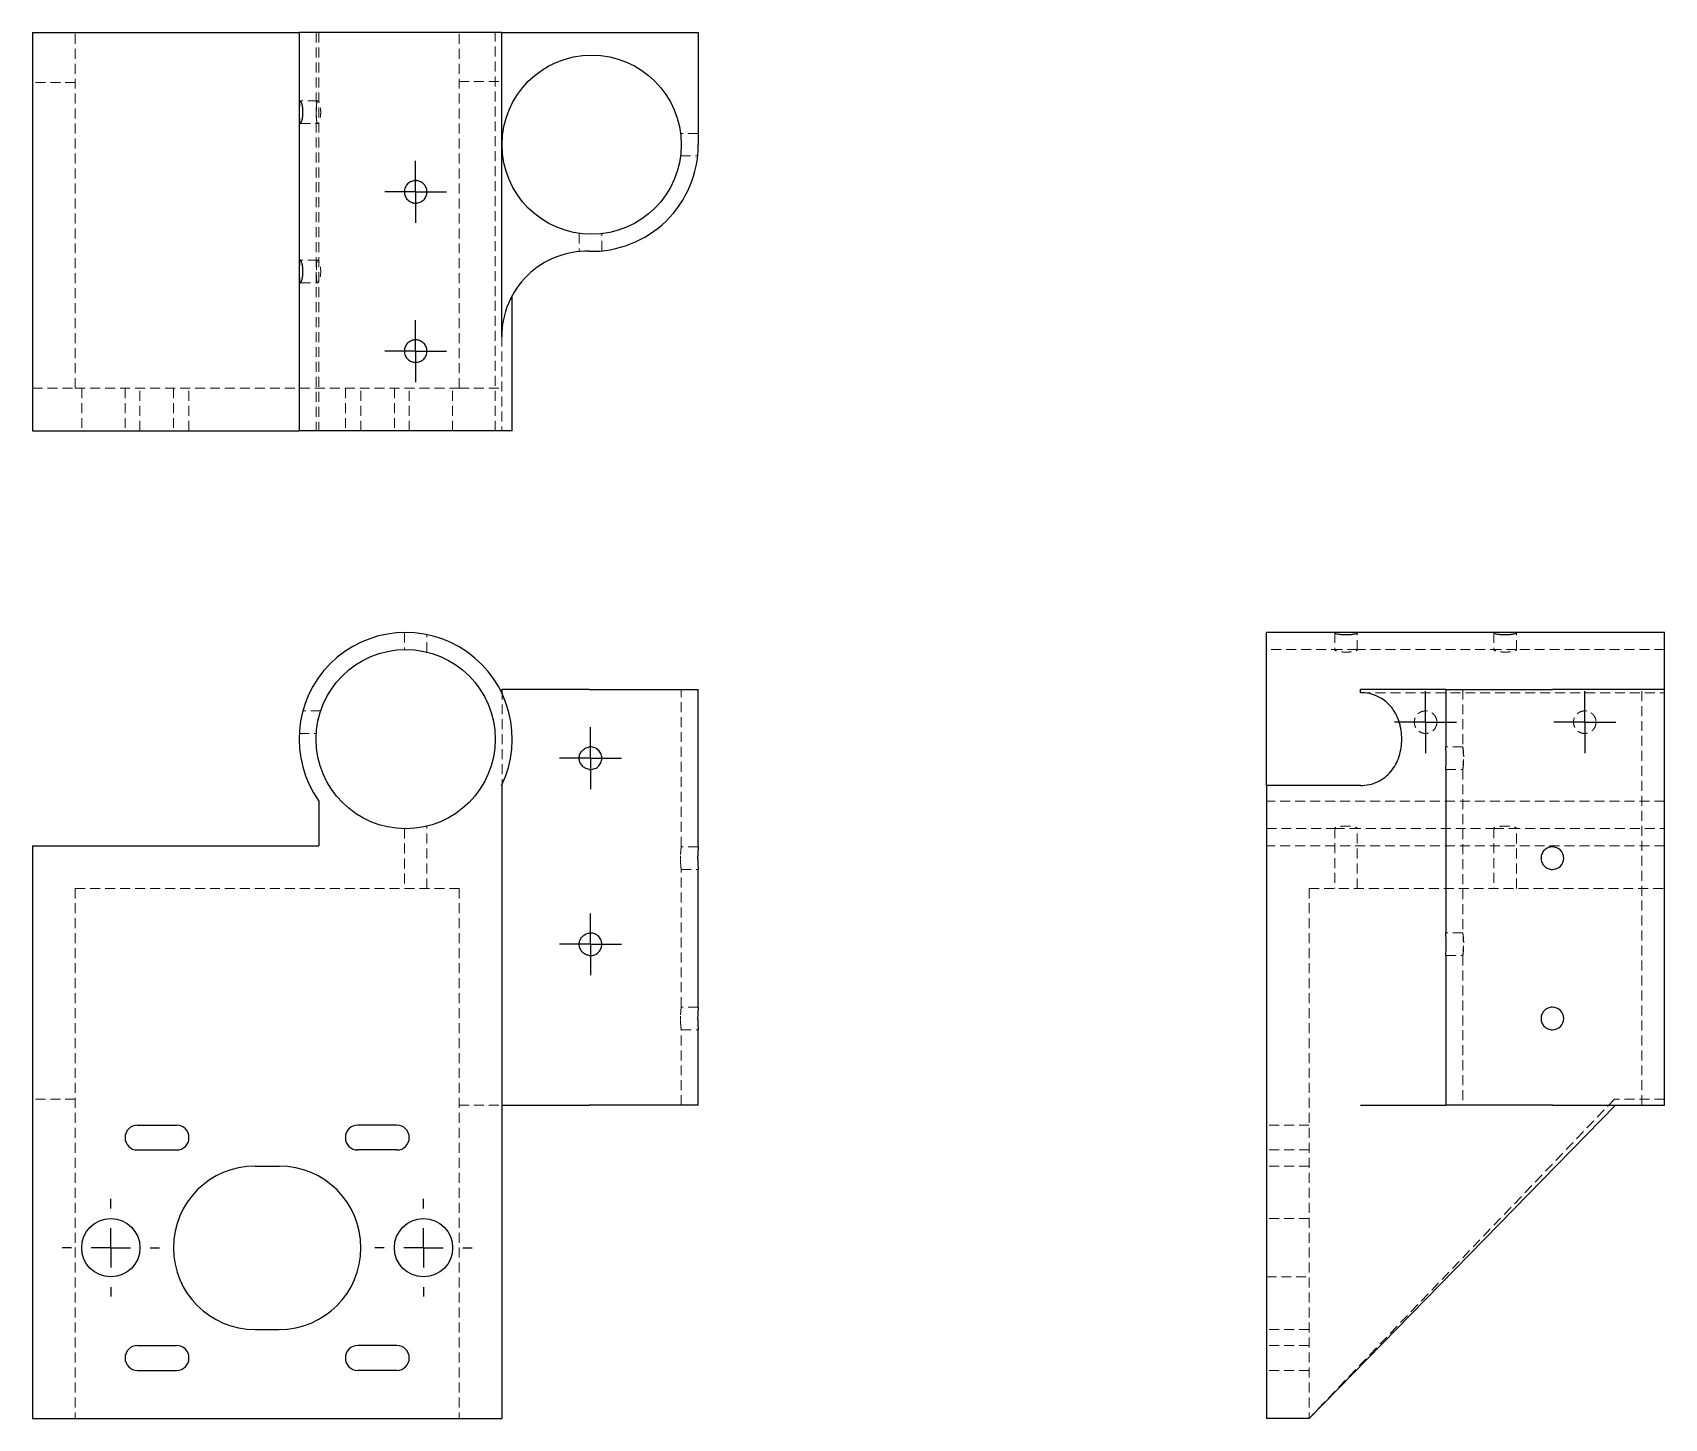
# Model space of a CAD drawing. Header units: millimetres. Extents: x 41 to 248, y 7 to 183.
import ezdxf

# ---------------------------------------------------------------- set-up
doc = ezdxf.new("R2010")
doc.units = ezdxf.units.MM
doc.linetypes.add('HIDDEN', pattern=[1.905, 1.27, -0.635])
doc.layers.add('10', color=7, linetype='Continuous')

# ---------------------------------------------------------------- blocks, each defined once
blk = doc.blocks.new('SW_CENTERMARKSYMBOL_0')
at = {"layer": '10', "color": 0}
for p, q in [((0, 5), (0, 6.21)), ((0, 0), (0, 2.5)), ((-5, 0), (-6.21, 0)), ((0, 0), (-2.5, 0)), ((0, 0), (0, -2.5)), ((0, 0), (2.5, 0)), ((5, 0), (6.21, 0)), ((0, -5), (0, -6.21))]:
    blk.add_line(p, q, dxfattribs=at)
blk = doc.blocks.new('SW_CENTERMARKSYMBOL_1')
at = {"layer": '10', "color": 0}
for p, q in [((0, 5), (0, 6.21)), ((0, 0), (0, 2.5)), ((-5, 0), (-6.21, 0)), ((0, 0), (-2.5, 0)), ((0, 0), (0, -2.5)), ((0, 0), (2.5, 0)), ((5, 0), (6.21, 0)), ((0, -5), (0, -6.21))]:
    blk.add_line(p, q, dxfattribs=at)
blk = doc.blocks.new('SW_CENTERMARKSYMBOL_2')
at = {"layer": '10', "color": 0}
for p, q in [((0, 2.5), (0, 3.94)), ((0, 0), (0, 2.5)), ((-2.5, 0), (-3.94, 0)), ((0, 0), (-2.5, 0)), ((0, 0), (0, -2.5)), ((0, 0), (2.5, 0)), ((2.5, 0), (3.94, 0)), ((0, -2.5), (0, -3.94))]:
    blk.add_line(p, q, dxfattribs=at)
blk = doc.blocks.new('SW_CENTERMARKSYMBOL_3')
at = {"layer": '10', "color": 0}
for p, q in [((0, 2.5), (0, 3.94)), ((0, 0), (0, 2.5)), ((-2.5, 0), (-3.94, 0)), ((0, 0), (-2.5, 0)), ((0, 0), (0, -2.5)), ((0, 0), (2.5, 0)), ((2.5, 0), (3.94, 0)), ((0, -2.5), (0, -3.94))]:
    blk.add_line(p, q, dxfattribs=at)
blk = doc.blocks.new('SW_CENTERMARKSYMBOL_4')
at = {"layer": '10', "color": 0}
for p, q in [((0, 2.5), (0, 3.94)), ((0, 0), (0, 2.5)), ((-2.5, 0), (-3.94, 0)), ((0, 0), (-2.5, 0)), ((0, 0), (0, -2.5)), ((0, 0), (2.5, 0)), ((2.5, 0), (3.94, 0)), ((0, -2.5), (0, -3.94))]:
    blk.add_line(p, q, dxfattribs=at)
blk = doc.blocks.new('SW_CENTERMARKSYMBOL_5')
at = {"layer": '10', "color": 0}
for p, q in [((0, 2.5), (0, 3.94)), ((0, 0), (0, 2.5)), ((-2.5, 0), (-3.94, 0)), ((0, 0), (-2.5, 0)), ((0, 0), (0, -2.5)), ((0, 0), (2.5, 0)), ((2.5, 0), (3.94, 0)), ((0, -2.5), (0, -3.94))]:
    blk.add_line(p, q, dxfattribs=at)
blk = doc.blocks.new('SW_CENTERMARKSYMBOL_6')
at = {"layer": '10', "color": 0}
for p, q in [((0, 2.5), (0, 3.94)), ((0, 0), (0, 2.5)), ((-2.5, 0), (-3.94, 0)), ((0, 0), (-2.5, 0)), ((0, 0), (0, -2.5)), ((0, 0), (2.5, 0)), ((2.5, 0), (3.94, 0)), ((0, -2.5), (0, -3.94))]:
    blk.add_line(p, q, dxfattribs=at)
blk = doc.blocks.new('SW_CENTERMARKSYMBOL_7')
at = {"layer": '10', "color": 0}
for p, q in [((0, 2.5), (0, 3.94)), ((0, 0), (0, 2.5)), ((-2.5, 0), (-3.94, 0)), ((0, 0), (-2.5, 0)), ((0, 0), (0, -2.5)), ((0, 0), (2.5, 0)), ((2.5, 0), (3.94, 0)), ((0, -2.5), (0, -3.94))]:
    blk.add_line(p, q, dxfattribs=at)

msp = doc.modelspace()

# ---------------------------------------------------------------- linework, layer by layer
at = {"color": 7, "linetype": 'Continuous', "lineweight": 25}
for p, q in [((40.64, 183.33), (40.64, 132.67)), ((40.64, 183.33), (74.55, 183.33)), ((74.55, 183.33), (74.55, 132.67)), ((100.34, 183.33), (74.55, 183.33)), ((100.34, 144.66), (100.34, 183.33)), ((100.34, 183.33), (125.36, 183.33)), ((125.36, 183.33), (125.36, 169.07)), ((125.28, 167.63), (125.29, 167.63)), ((101.69, 132.67), (101.69, 149.89)), ((40.64, 132.67), (74.55, 132.67)), ((101.69, 132.67), (74.55, 132.67)), ((207.15, 107), (197.67, 107)), ((197.67, 87.53), (197.67, 107)), ((227.41, 107), (208.44, 107)), ((248.33, 107), (228.7, 107)), ((248.33, 99.76), (248.33, 107)), ((100.34, 99.34), (100.34, 99.76)), ((111.46, 99.76), (100.34, 99.76)), ((111.46, 99.76), (125.36, 99.76)), ((125.36, 79.73), (125.36, 99.76)), ((209.66, 99.34), (209.66, 99.76)), ((220.5, 99.76), (209.66, 99.76)), ((220.5, 99.76), (220.5, 92.41)), ((220.5, 99.76), (234.07, 99.76)), ((248.33, 99.76), (234.07, 99.76)), ((248.33, 46.84), (248.33, 99.76)), ((220.5, 89.59), (220.5, 68.73)), ((100.34, 87.53), (100.34, 7)), ((209.66, 87.53), (197.67, 87.53)), ((197.67, 87.53), (197.67, 7)), ((77.08, 85.54), (77.08, 79.86)), ((40.64, 79.86), (40.64, 7)), ((40.64, 79.86), (77.08, 79.86)), ((125.36, 59.31), (125.36, 76.85)), ((220.5, 65.91), (220.5, 46.84)), ((125.36, 46.84), (125.36, 56.44)), ((100.34, 46.84), (111.46, 46.84)), ((125.36, 46.84), (111.46, 46.84)), ((242.12, 46.84), (203.1, 7)), ((209.66, 46.84), (220.5, 46.84)), ((234.07, 46.84), (220.5, 46.84)), ((234.07, 46.84), (248.33, 46.84)), ((53.98, 44.31), (58.96, 44.31)), ((87, 44.31), (82.02, 44.31)), ((53.98, 41.15), (58.96, 41.15)), ((87, 41.15), (82.02, 41.15)), ((68.95, 39.11), (72.03, 39.11)), ((68.95, 18.31), (72.03, 18.31)), ((53.98, 16.27), (58.96, 16.27)), ((87, 16.27), (82.02, 16.27)), ((53.98, 13.11), (58.96, 13.11)), ((87, 13.11), (82.02, 13.11)), ((40.64, 7), (100.34, 7)), ((203.1, 7), (197.67, 7))]:
    msp.add_line(p, q, dxfattribs=at)
at = {"color": 7, "linetype": 'HIDDEN', "lineweight": 18}
for p, q in [((46.07, 138.1), (46.07, 183.33)), ((76.72, 183.33), (76.72, 132.67)), ((77.08, 183.33), (77.08, 132.67)), ((94.91, 138.1), (94.91, 183.33)), ((99.52, 132.67), (99.52, 183.33)), ((46.07, 176.98), (40.64, 176.98)), ((94.91, 177.12), (100.34, 177.12)), ((76.93, 174.63), (74.73, 174.63)), ((74.73, 171.76), (76.93, 171.76)), ((125.36, 170.51), (123.1, 170.51)), ((123.1, 167.63), (125.28, 167.63)), ((89.5, 164.49), (89.23, 164.47)), ((89.29, 161.64), (89.39, 161.63)), ((89.39, 161.63), (89.55, 161.66)), ((110.21, 157.78), (110.21, 155.47)), ((113.08, 155.56), (113.08, 157.75)), ((76.93, 154.37), (74.73, 154.37)), ((74.73, 151.5), (76.93, 151.5)), ((89.5, 144.23), (89.23, 144.21)), ((100.34, 144.66), (100.34, 132.67)), ((89.29, 141.38), (89.39, 141.37)), ((89.39, 141.37), (89.55, 141.39)), ((40.64, 138.1), (46.07, 138.1)), ((46.07, 138.1), (94.91, 138.1)), ((46.88, 138.1), (46.88, 132.67)), ((52.4, 138.1), (52.4, 132.67)), ((54.3, 132.67), (54.3, 138.1)), ((58.55, 138.1), (58.55, 132.67)), ((60.54, 132.67), (60.54, 138.1)), ((80.44, 138.1), (80.44, 132.67)), ((82.43, 132.67), (82.43, 138.1)), ((86.68, 138.1), (86.68, 132.67)), ((88.58, 132.67), (88.58, 138.1)), ((94.1, 132.67), (94.1, 138.1)), ((94.91, 138.1), (100.34, 138.1)), ((87.96, 107), (87.96, 104.83)), ((90.83, 104.51), (90.83, 106.73)), ((206.37, 106.94), (206.37, 104.76)), ((209.24, 104.76), (209.24, 106.94)), ((226.63, 106.94), (226.63, 104.76)), ((229.5, 104.76), (229.5, 106.94)), ((207.18, 104.83), (197.67, 104.83)), ((227.44, 104.83), (208.43, 104.83)), ((248.33, 104.83), (228.69, 104.83)), ((100.4, 99.76), (100.4, 46.84)), ((123.19, 79.73), (123.19, 99.76)), ((220.51, 92.37), (220.51, 99.76)), ((222.67, 99.76), (222.67, 92.43)), ((245.47, 46.84), (245.47, 99.76)), ((209.66, 99.34), (248.33, 99.34)), ((77.3, 97.02), (75.04, 97.02)), ((74.55, 94.15), (76.75, 94.15)), ((222.68, 92.44), (220.51, 92.44)), ((220.51, 92.41), (220.51, 92.42)), ((220.51, 68.68), (220.51, 89.66)), ((220.51, 89.59), (220.51, 89.59)), ((220.51, 89.57), (222.68, 89.57)), ((222.67, 89.58), (222.67, 68.75)), ((248.33, 85.54), (197.67, 85.54)), ((87.96, 82.04), (87.96, 74.44)), ((90.83, 74.44), (90.83, 82.36)), ((197.67, 82.04), (207.18, 82.04)), ((206.37, 82.11), (206.37, 74.44)), ((208.43, 82.04), (227.44, 82.04)), ((209.24, 74.44), (209.24, 82.11)), ((226.63, 82.11), (226.63, 74.44)), ((228.69, 82.04), (248.33, 82.04)), ((229.5, 74.44), (229.5, 82.11)), ((125.36, 79.73), (123.19, 79.73)), ((248.33, 79.86), (197.67, 79.86)), ((123.1, 78.6), (123.1, 78.29)), ((123.1, 78.29), (123.1, 78.21)), ((123.19, 59.31), (123.19, 76.87)), ((123.19, 76.85), (125.36, 76.85)), ((46.07, 74.44), (46.07, 7)), ((46.07, 74.44), (94.91, 74.44)), ((94.91, 74.44), (94.91, 7)), ((203.1, 74.44), (248.33, 74.44)), ((203.1, 74.44), (203.1, 7)), ((222.68, 68.76), (220.51, 68.76)), ((220.51, 68.73), (220.51, 68.73)), ((220.51, 46.84), (220.51, 65.98)), ((220.51, 65.9), (220.51, 65.91)), ((220.51, 65.88), (222.68, 65.88)), ((222.67, 65.9), (222.67, 46.84)), ((123.1, 58.18), (123.1, 57.88)), ((125.36, 59.31), (123.19, 59.31)), ((123.1, 57.88), (123.1, 57.8)), ((123.19, 46.84), (123.19, 56.46)), ((123.19, 56.44), (125.36, 56.44)), ((46.07, 47.62), (40.64, 47.62)), ((94.91, 46.84), (100.34, 46.84)), ((241.98, 47.62), (203.1, 7)), ((248.33, 47.62), (241.98, 47.62)), ((203.1, 44.31), (197.67, 44.31)), ((203.1, 41.15), (197.67, 41.15)), ((203.1, 39.11), (197.67, 39.11)), ((203.1, 32.42), (197.67, 32.42)), ((197.67, 25), (203.1, 25)), ((203.1, 18.31), (197.67, 18.31)), ((203.1, 16.27), (197.67, 16.27)), ((203.1, 13.11), (197.67, 13.11))]:
    msp.add_line(p, q, dxfattribs=at)
at = {"color": 7, "linetype": 'HIDDEN', "lineweight": 18, "flags": 128}
msp.add_lwpolyline([(222.68, 65.9), (222.67, 65.89), (222.68, 66.03), (222.71, 66.31), (222.73, 66.7), (222.75, 67.17), (222.74, 67.65), (222.72, 68.09), (222.7, 68.45), (222.68, 68.68), (222.67, 68.75), (222.67, 68.75)], dxfattribs=at)
at = {"color": 7, "linetype": 'Continuous', "lineweight": 25}
for centre, radius in [((111.79, 169.07), 11.4), ((88.12, 93.43), 11.4), ((50.59, 28.71), 3.71), ((90.39, 28.71), 3.71)]:
    msp.add_circle(centre, radius, dxfattribs=at)
for centre, radius, start, end in [((111.79, 169.07), 13.57, 268.5887, 0), ((111.19, 144.66), 10.85, 88.5887, 180), ((88.12, 93.43), 13.57, 334.2019, 215.5436), ((234.07, 78.29), 1.44, 270, 90), ((234.07, 57.88), 1.44, 270, 90), ((53.98, 42.73), 1.58, 90, 270), ((58.96, 42.73), 1.58, 270, 90), ((82.02, 42.73), 1.58, 90, 270), ((87, 42.73), 1.58, 270, 90), ((68.95, 28.71), 10.4, 90, 270), ((72.03, 28.71), 10.4, 270, 90), ((53.98, 14.69), 1.58, 90, 270), ((58.96, 14.69), 1.58, 270, 90), ((82.02, 14.69), 1.58, 90, 270), ((87, 14.69), 1.58, 270, 90)]:
    msp.add_arc(centre, radius, start, end, dxfattribs=at)
for points, knots in [([(74.73, 174.63), (74.76, 174.63), (74.79, 174.59), (74.86, 174.45), (74.9, 174.35), (74.94, 174.15), (74.96, 174.08), (74.99, 173.92), (75, 173.84), (75.03, 173.58), (75.04, 173.39), (75.04, 173.11), (75.04, 173.01), (75.03, 172.83), (75.02, 172.74), (75, 172.56), (74.99, 172.48), (74.96, 172.32), (74.95, 172.25), (74.9, 172.05), (74.86, 171.95), (74.79, 171.8), (74.76, 171.76), (74.71, 171.76), (74.7, 171.77), (74.67, 171.8), (74.66, 171.83), (74.64, 171.9), (74.63, 171.94), (74.62, 172.04), (74.61, 172.1), (74.59, 172.3), (74.58, 172.46), (74.58, 172.72), (74.58, 172.81), (74.57, 173), (74.57, 173.09), (74.57, 173.38), (74.57, 173.57), (74.58, 173.92), (74.59, 174.08), (74.61, 174.28), (74.61, 174.34), (74.63, 174.44), (74.64, 174.49), (74.66, 174.56), (74.67, 174.59), (74.7, 174.62), (74.71, 174.63), (74.73, 174.63)], [0, 0, 0, 0, 0.0625, 0.0625, 0.125, 0.125, 0.15625, 0.15625, 0.1875, 0.1875, 0.25, 0.25, 0.28125, 0.28125, 0.3125, 0.3125, 0.34375, 0.34375, 0.375, 0.375, 0.4375, 0.4375, 0.5, 0.5, 0.53125, 0.53125, 0.5625, 0.5625, 0.59375, 0.59375, 0.625, 0.625, 0.6875, 0.6875, 0.71875, 0.71875, 0.75, 0.75, 0.8125, 0.8125, 0.875, 0.875, 0.90625, 0.90625, 0.9375, 0.9375, 0.96875, 0.96875, 1, 1, 1, 1]), ([(89.39, 164.5), (89.58, 164.5), (89.77, 164.46), (90.11, 164.32), (90.27, 164.22), (90.47, 164.02), (90.53, 163.94), (90.64, 163.79), (90.68, 163.71), (90.79, 163.45), (90.83, 163.26), (90.83, 162.97), (90.82, 162.88), (90.78, 162.7), (90.76, 162.6), (90.68, 162.43), (90.64, 162.35), (90.54, 162.19), (90.48, 162.12), (90.28, 161.92), (90.12, 161.81), (89.78, 161.67), (89.59, 161.63), (89.31, 161.63), (89.21, 161.64), (89.03, 161.67), (88.94, 161.7), (88.76, 161.77), (88.68, 161.81), (88.52, 161.92), (88.45, 161.98), (88.25, 162.18), (88.14, 162.34), (88.03, 162.6), (88, 162.69), (87.97, 162.87), (87.96, 162.97), (87.96, 163.25), (87.99, 163.44), (88.14, 163.79), (88.24, 163.95), (88.44, 164.15), (88.52, 164.21), (88.67, 164.31), (88.76, 164.36), (88.93, 164.43), (89.02, 164.46), (89.2, 164.49), (89.3, 164.5), (89.39, 164.5)], [0, 0, 0, 0, 0.0625, 0.0625, 0.125, 0.125, 0.15625, 0.15625, 0.1875, 0.1875, 0.25, 0.25, 0.28125, 0.28125, 0.3125, 0.3125, 0.34375, 0.34375, 0.375, 0.375, 0.4375, 0.4375, 0.5, 0.5, 0.53125, 0.53125, 0.5625, 0.5625, 0.59375, 0.59375, 0.625, 0.625, 0.6875, 0.6875, 0.71875, 0.71875, 0.75, 0.75, 0.8125, 0.8125, 0.875, 0.875, 0.90625, 0.90625, 0.9375, 0.9375, 0.96875, 0.96875, 1, 1, 1, 1]), ([(74.73, 154.37), (74.76, 154.37), (74.79, 154.33), (74.86, 154.19), (74.9, 154.09), (74.94, 153.89), (74.96, 153.82), (74.99, 153.66), (75, 153.58), (75.03, 153.32), (75.04, 153.13), (75.04, 152.85), (75.04, 152.75), (75.03, 152.57), (75.02, 152.48), (75, 152.3), (74.99, 152.22), (74.96, 152.06), (74.95, 151.99), (74.9, 151.79), (74.86, 151.68), (74.79, 151.54), (74.76, 151.5), (74.71, 151.5), (74.7, 151.51), (74.67, 151.54), (74.66, 151.57), (74.64, 151.64), (74.63, 151.68), (74.62, 151.78), (74.61, 151.84), (74.59, 152.04), (74.58, 152.2), (74.58, 152.46), (74.58, 152.55), (74.57, 152.74), (74.57, 152.83), (74.57, 153.12), (74.57, 153.31), (74.58, 153.65), (74.59, 153.82), (74.61, 154.02), (74.61, 154.08), (74.63, 154.18), (74.64, 154.23), (74.66, 154.3), (74.67, 154.33), (74.7, 154.36), (74.71, 154.37), (74.73, 154.37)], [0, 0, 0, 0, 0.0625, 0.0625, 0.125, 0.125, 0.15625, 0.15625, 0.1875, 0.1875, 0.25, 0.25, 0.28125, 0.28125, 0.3125, 0.3125, 0.34375, 0.34375, 0.375, 0.375, 0.4375, 0.4375, 0.5, 0.5, 0.53125, 0.53125, 0.5625, 0.5625, 0.59375, 0.59375, 0.625, 0.625, 0.6875, 0.6875, 0.71875, 0.71875, 0.75, 0.75, 0.8125, 0.8125, 0.875, 0.875, 0.90625, 0.90625, 0.9375, 0.9375, 0.96875, 0.96875, 1, 1, 1, 1]), ([(89.39, 144.24), (89.58, 144.24), (89.77, 144.2), (90.11, 144.06), (90.27, 143.95), (90.47, 143.76), (90.53, 143.68), (90.64, 143.53), (90.68, 143.45), (90.79, 143.18), (90.83, 143), (90.83, 142.71), (90.82, 142.62), (90.78, 142.43), (90.76, 142.34), (90.68, 142.17), (90.64, 142.09), (90.54, 141.93), (90.48, 141.86), (90.28, 141.66), (90.12, 141.55), (89.78, 141.41), (89.59, 141.37), (89.31, 141.37), (89.21, 141.38), (89.03, 141.41), (88.94, 141.44), (88.76, 141.51), (88.68, 141.55), (88.52, 141.66), (88.45, 141.72), (88.25, 141.92), (88.14, 142.08), (88.03, 142.34), (88, 142.43), (87.97, 142.61), (87.96, 142.71), (87.96, 142.99), (87.99, 143.18), (88.14, 143.52), (88.24, 143.69), (88.44, 143.89), (88.52, 143.95), (88.67, 144.05), (88.76, 144.09), (88.93, 144.17), (89.02, 144.19), (89.2, 144.23), (89.3, 144.24), (89.39, 144.24)], [0, 0, 0, 0, 0.0625, 0.0625, 0.125, 0.125, 0.15625, 0.15625, 0.1875, 0.1875, 0.25, 0.25, 0.28125, 0.28125, 0.3125, 0.3125, 0.34375, 0.34375, 0.375, 0.375, 0.4375, 0.4375, 0.5, 0.5, 0.53125, 0.53125, 0.5625, 0.5625, 0.59375, 0.59375, 0.625, 0.625, 0.6875, 0.6875, 0.71875, 0.71875, 0.75, 0.75, 0.8125, 0.8125, 0.875, 0.875, 0.90625, 0.90625, 0.9375, 0.9375, 0.96875, 0.96875, 1, 1, 1, 1]), ([(209.24, 106.94), (209.24, 106.92), (209.2, 106.9), (209.06, 106.85), (208.95, 106.83), (208.76, 106.8), (208.68, 106.78), (208.53, 106.76), (208.45, 106.76), (208.18, 106.74), (208, 106.73), (207.71, 106.73), (207.62, 106.73), (207.43, 106.74), (207.34, 106.74), (207.17, 106.76), (207.09, 106.76), (206.93, 106.78), (206.86, 106.79), (206.66, 106.83), (206.55, 106.85), (206.41, 106.9), (206.37, 106.92), (206.37, 106.95), (206.38, 106.96), (206.41, 106.97), (206.44, 106.98), (206.51, 106.99), (206.55, 106.99), (206.66, 106.99), (206.72, 107), (206.92, 107), (207.08, 107), (207.34, 107), (207.43, 107), (207.61, 107), (207.71, 107), (207.99, 107), (208.18, 107), (208.52, 107), (208.69, 107), (208.89, 107), (208.95, 106.99), (209.05, 106.99), (209.09, 106.99), (209.17, 106.98), (209.19, 106.97), (209.23, 106.96), (209.24, 106.95), (209.24, 106.94)], [0, 0, 0, 0, 0.0625, 0.0625, 0.125, 0.125, 0.15625, 0.15625, 0.1875, 0.1875, 0.25, 0.25, 0.28125, 0.28125, 0.3125, 0.3125, 0.34375, 0.34375, 0.375, 0.375, 0.4375, 0.4375, 0.5, 0.5, 0.53125, 0.53125, 0.5625, 0.5625, 0.59375, 0.59375, 0.625, 0.625, 0.6875, 0.6875, 0.71875, 0.71875, 0.75, 0.75, 0.8125, 0.8125, 0.875, 0.875, 0.90625, 0.90625, 0.9375, 0.9375, 0.96875, 0.96875, 1, 1, 1, 1]), ([(229.5, 106.94), (229.5, 106.92), (229.46, 106.9), (229.32, 106.85), (229.22, 106.83), (229.02, 106.8), (228.94, 106.78), (228.79, 106.76), (228.71, 106.76), (228.45, 106.74), (228.26, 106.73), (227.97, 106.73), (227.88, 106.73), (227.7, 106.74), (227.6, 106.74), (227.43, 106.76), (227.35, 106.76), (227.19, 106.78), (227.12, 106.79), (226.92, 106.83), (226.81, 106.85), (226.67, 106.9), (226.63, 106.92), (226.63, 106.95), (226.64, 106.96), (226.67, 106.97), (226.7, 106.98), (226.77, 106.99), (226.81, 106.99), (226.92, 106.99), (226.98, 107), (227.18, 107), (227.34, 107), (227.6, 107), (227.69, 107), (227.87, 107), (227.97, 107), (228.25, 107), (228.44, 107), (228.79, 107), (228.95, 107), (229.15, 107), (229.21, 106.99), (229.31, 106.99), (229.36, 106.99), (229.43, 106.98), (229.46, 106.97), (229.49, 106.96), (229.5, 106.95), (229.5, 106.94)], [0, 0, 0, 0, 0.0625, 0.0625, 0.125, 0.125, 0.15625, 0.15625, 0.1875, 0.1875, 0.25, 0.25, 0.28125, 0.28125, 0.3125, 0.3125, 0.34375, 0.34375, 0.375, 0.375, 0.4375, 0.4375, 0.5, 0.5, 0.53125, 0.53125, 0.5625, 0.5625, 0.59375, 0.59375, 0.625, 0.625, 0.6875, 0.6875, 0.71875, 0.71875, 0.75, 0.75, 0.8125, 0.8125, 0.875, 0.875, 0.90625, 0.90625, 0.9375, 0.9375, 0.96875, 0.96875, 1, 1, 1, 1]), ([(209.66, 87.53), (210.03, 87.53), (210.4, 87.57), (211.13, 87.73), (211.48, 87.85), (212.15, 88.15), (212.46, 88.34), (213.04, 88.79), (213.3, 89.04), (213.76, 89.6), (213.97, 89.91), (214.31, 90.55), (214.45, 90.89), (214.68, 91.6), (214.76, 91.96), (214.88, 92.69), (214.9, 93.07), (214.9, 93.81), (214.87, 94.18), (214.79, 94.73), (214.76, 94.91), (214.67, 95.28), (214.62, 95.46), (214.45, 95.98), (214.31, 96.32), (214.05, 96.8), (213.96, 96.95), (213.76, 97.26), (213.65, 97.4), (213.3, 97.82), (213.04, 98.07), (212.47, 98.51), (212.15, 98.71), (211.49, 99.02), (211.14, 99.14), (210.41, 99.3), (210.03, 99.34), (209.66, 99.34)], [0, 0, 0, 0, 0.0625, 0.0625, 0.125, 0.125, 0.1875, 0.1875, 0.25, 0.25, 0.3125, 0.3125, 0.375, 0.375, 0.4375, 0.4375, 0.5, 0.5, 0.5625, 0.5625, 0.59375, 0.59375, 0.625, 0.625, 0.6875, 0.6875, 0.71875, 0.71875, 0.75, 0.75, 0.8125, 0.8125, 0.875, 0.875, 0.9375, 0.9375, 1, 1, 1, 1]), ([(111.46, 89.58), (111.29, 89.6), (111.12, 89.66), (110.82, 89.82), (110.68, 89.93), (110.45, 90.19), (110.36, 90.34), (110.24, 90.66), (110.21, 90.83), (110.21, 91.18), (110.24, 91.35), (110.36, 91.67), (110.45, 91.82), (110.68, 92.08), (110.82, 92.19), (111.12, 92.35), (111.29, 92.41), (111.46, 92.43)], [0, 0, 0, 0, 0.125, 0.125, 0.25, 0.25, 0.375, 0.375, 0.5, 0.5, 0.625, 0.625, 0.75, 0.75, 0.875, 0.875, 1, 1, 1, 1]), ([(111.46, 89.58), (111.56, 89.57), (111.66, 89.57), (111.86, 89.58), (111.97, 89.6), (112.26, 89.69), (112.44, 89.79), (112.67, 89.99), (112.74, 90.07), (112.86, 90.23), (112.91, 90.32), (112.99, 90.51), (113.03, 90.6), (113.07, 90.8), (113.08, 90.9), (113.08, 91.11), (113.07, 91.21), (113.03, 91.41), (112.99, 91.51), (112.87, 91.78), (112.74, 91.95), (112.52, 92.15), (112.43, 92.21), (112.25, 92.31), (112.16, 92.35), (111.96, 92.41), (111.86, 92.43), (111.66, 92.44), (111.56, 92.44), (111.46, 92.43)], [0, 0, 0, 0, 0.0625, 0.0625, 0.125, 0.125, 0.25, 0.25, 0.3125, 0.3125, 0.375, 0.375, 0.4375, 0.4375, 0.5, 0.5, 0.5625, 0.5625, 0.625, 0.625, 0.75, 0.75, 0.8125, 0.8125, 0.875, 0.875, 0.9375, 0.9375, 1, 1, 1, 1]), ([(220.51, 89.59), (220.5, 89.59), (220.5, 89.59), (220.52, 89.76), (220.54, 90.07), (220.56, 90.5), (220.57, 90.98), (220.56, 91.46), (220.54, 91.9), (220.52, 92.22), (220.5, 92.41), (220.51, 92.41), (220.51, 92.41)], [0, 0, 0, 0, 0.034727, 0.149214, 0.263934, 0.379134, 0.494246, 0.608891, 0.723487, 0.83853, 0.953765, 1, 1, 1, 1]), ([(125.36, 79.73), (125.36, 79.73), (125.36, 79.72), (125.36, 79.68), (125.35, 79.65), (125.35, 79.58), (125.34, 79.54), (125.33, 79.43), (125.33, 79.37), (125.31, 79.17), (125.3, 79.01), (125.29, 78.67), (125.28, 78.48), (125.28, 78.2), (125.29, 78.1), (125.29, 77.92), (125.29, 77.83), (125.3, 77.65), (125.3, 77.57), (125.31, 77.41), (125.32, 77.34), (125.33, 77.21), (125.33, 77.15), (125.34, 77.04), (125.35, 77), (125.36, 76.89), (125.36, 76.85), (125.36, 76.85)], [0, 0, 0, 0, 0.0625, 0.0625, 0.125, 0.125, 0.1875, 0.1875, 0.25, 0.25, 0.375, 0.375, 0.5, 0.5, 0.5625, 0.5625, 0.625, 0.625, 0.6875, 0.6875, 0.75, 0.75, 0.8125, 0.8125, 0.875, 0.875, 1, 1, 1, 1]), ([(234.07, 79.73), (233.98, 79.73), (233.88, 79.72), (233.7, 79.68), (233.61, 79.65), (233.43, 79.58), (233.35, 79.54), (233.2, 79.43), (233.12, 79.37), (232.92, 79.17), (232.82, 79.01), (232.67, 78.67), (232.64, 78.48), (232.63, 78.2), (232.64, 78.1), (232.68, 77.92), (232.71, 77.83), (232.78, 77.65), (232.82, 77.57), (232.93, 77.41), (232.99, 77.34), (233.12, 77.21), (233.19, 77.15), (233.35, 77.04), (233.43, 77), (233.69, 76.89), (233.88, 76.85), (234.07, 76.85)], [0, 0, 0, 0, 0.0625, 0.0625, 0.125, 0.125, 0.1875, 0.1875, 0.25, 0.25, 0.375, 0.375, 0.5, 0.5, 0.5625, 0.5625, 0.625, 0.625, 0.6875, 0.6875, 0.75, 0.75, 0.8125, 0.8125, 0.875, 0.875, 1, 1, 1, 1]), ([(111.46, 65.9), (111.29, 65.92), (111.12, 65.97), (110.82, 66.13), (110.68, 66.24), (110.45, 66.5), (110.36, 66.65), (110.24, 66.98), (110.21, 67.15), (110.21, 67.49), (110.24, 67.67), (110.36, 67.99), (110.45, 68.14), (110.68, 68.4), (110.82, 68.51), (111.12, 68.67), (111.29, 68.72), (111.46, 68.75)], [0, 0, 0, 0, 0.125, 0.125, 0.25, 0.25, 0.375, 0.375, 0.5, 0.5, 0.625, 0.625, 0.75, 0.75, 0.875, 0.875, 1, 1, 1, 1]), ([(111.46, 65.9), (111.56, 65.88), (111.66, 65.88), (111.86, 65.9), (111.97, 65.92), (112.26, 66.01), (112.44, 66.11), (112.67, 66.31), (112.74, 66.38), (112.86, 66.55), (112.91, 66.64), (112.99, 66.82), (113.03, 66.92), (113.07, 67.12), (113.08, 67.22), (113.08, 67.42), (113.07, 67.52), (113.03, 67.72), (112.99, 67.82), (112.87, 68.1), (112.74, 68.27), (112.52, 68.47), (112.43, 68.53), (112.25, 68.63), (112.16, 68.67), (111.96, 68.72), (111.86, 68.74), (111.66, 68.76), (111.56, 68.76), (111.46, 68.75)], [0, 0, 0, 0, 0.0625, 0.0625, 0.125, 0.125, 0.25, 0.25, 0.3125, 0.3125, 0.375, 0.375, 0.4375, 0.4375, 0.5, 0.5, 0.5625, 0.5625, 0.625, 0.625, 0.75, 0.75, 0.8125, 0.8125, 0.875, 0.875, 0.9375, 0.9375, 1, 1, 1, 1]), ([(220.51, 65.91), (220.5, 65.91), (220.5, 65.91), (220.52, 66.07), (220.54, 66.38), (220.56, 66.81), (220.57, 67.3), (220.56, 67.78), (220.54, 68.21), (220.52, 68.54), (220.5, 68.72), (220.51, 68.73), (220.51, 68.73)], [0, 0, 0, 0, 0.034727, 0.149214, 0.263934, 0.379134, 0.494246, 0.608891, 0.723487, 0.83853, 0.953765, 1, 1, 1, 1]), ([(125.36, 59.31), (125.36, 59.31), (125.36, 59.3), (125.36, 59.27), (125.35, 59.24), (125.35, 59.17), (125.34, 59.12), (125.33, 59.02), (125.33, 58.96), (125.31, 58.76), (125.3, 58.6), (125.29, 58.26), (125.28, 58.07), (125.28, 57.79), (125.29, 57.69), (125.29, 57.51), (125.29, 57.42), (125.3, 57.24), (125.3, 57.16), (125.31, 57), (125.32, 56.93), (125.33, 56.8), (125.33, 56.74), (125.34, 56.63), (125.35, 56.59), (125.36, 56.48), (125.36, 56.44), (125.36, 56.44)], [0, 0, 0, 0, 0.0625, 0.0625, 0.125, 0.125, 0.1875, 0.1875, 0.25, 0.25, 0.375, 0.375, 0.5, 0.5, 0.5625, 0.5625, 0.625, 0.625, 0.6875, 0.6875, 0.75, 0.75, 0.8125, 0.8125, 0.875, 0.875, 1, 1, 1, 1]), ([(234.07, 59.31), (233.98, 59.31), (233.88, 59.3), (233.7, 59.27), (233.61, 59.24), (233.43, 59.17), (233.35, 59.12), (233.2, 59.02), (233.12, 58.96), (232.92, 58.76), (232.82, 58.6), (232.67, 58.26), (232.64, 58.07), (232.63, 57.79), (232.64, 57.69), (232.68, 57.51), (232.71, 57.42), (232.78, 57.24), (232.82, 57.16), (232.93, 57), (232.99, 56.93), (233.12, 56.8), (233.19, 56.74), (233.35, 56.63), (233.43, 56.59), (233.69, 56.48), (233.88, 56.44), (234.07, 56.44)], [0, 0, 0, 0, 0.0625, 0.0625, 0.125, 0.125, 0.1875, 0.1875, 0.25, 0.25, 0.375, 0.375, 0.5, 0.5, 0.5625, 0.5625, 0.625, 0.625, 0.6875, 0.6875, 0.75, 0.75, 0.8125, 0.8125, 0.875, 0.875, 1, 1, 1, 1])]:
    msp.add_open_spline(points, degree=3, knots=knots, dxfattribs=at)
at = {"color": 7, "linetype": 'HIDDEN', "lineweight": 18}
for points, knots in [([(76.93, 174.63), (76.97, 174.63), (77.01, 174.6), (77.07, 174.49), (77.09, 174.45), (77.13, 174.35), (77.15, 174.29), (77.19, 174.16), (77.21, 174.09), (77.24, 173.93), (77.26, 173.85), (77.29, 173.59), (77.3, 173.4), (77.31, 173.02), (77.29, 172.83), (77.26, 172.57), (77.24, 172.48), (77.21, 172.33), (77.2, 172.25), (77.14, 172.05), (77.1, 171.95), (77.03, 171.84), (77.01, 171.81), (76.97, 171.77), (76.95, 171.76), (76.9, 171.76), (76.87, 171.79), (76.82, 171.93), (76.8, 172.03), (76.77, 172.29), (76.76, 172.45), (76.75, 172.71), (76.75, 172.81), (76.75, 172.99), (76.75, 173.09), (76.75, 173.37), (76.75, 173.56), (76.76, 173.83), (76.76, 173.91), (76.77, 174.07), (76.77, 174.14), (76.8, 174.34), (76.81, 174.45), (76.86, 174.59), (76.89, 174.63), (76.93, 174.63)], [0, 0, 0, 0, 0.0625, 0.0625, 0.09375, 0.09375, 0.125, 0.125, 0.15625, 0.15625, 0.1875, 0.1875, 0.25, 0.25, 0.3125, 0.3125, 0.34375, 0.34375, 0.375, 0.375, 0.4375, 0.4375, 0.46875, 0.46875, 0.5, 0.5, 0.5625, 0.5625, 0.625, 0.625, 0.6875, 0.6875, 0.71875, 0.71875, 0.75, 0.75, 0.8125, 0.8125, 0.84375, 0.84375, 0.875, 0.875, 0.9375, 0.9375, 1, 1, 1, 1]), ([(76.93, 154.37), (76.97, 154.37), (77.01, 154.33), (77.07, 154.23), (77.09, 154.19), (77.13, 154.08), (77.15, 154.03), (77.19, 153.9), (77.21, 153.82), (77.24, 153.67), (77.26, 153.59), (77.29, 153.33), (77.3, 153.14), (77.31, 152.76), (77.29, 152.57), (77.26, 152.31), (77.24, 152.22), (77.21, 152.07), (77.2, 151.99), (77.14, 151.79), (77.1, 151.69), (77.03, 151.58), (77.01, 151.55), (76.97, 151.51), (76.95, 151.5), (76.9, 151.5), (76.87, 151.53), (76.82, 151.67), (76.8, 151.77), (76.77, 152.03), (76.76, 152.19), (76.75, 152.45), (76.75, 152.55), (76.75, 152.73), (76.75, 152.82), (76.75, 153.11), (76.75, 153.3), (76.76, 153.57), (76.76, 153.65), (76.77, 153.81), (76.77, 153.88), (76.8, 154.08), (76.81, 154.19), (76.86, 154.33), (76.89, 154.37), (76.93, 154.37)], [0, 0, 0, 0, 0.0625, 0.0625, 0.09375, 0.09375, 0.125, 0.125, 0.15625, 0.15625, 0.1875, 0.1875, 0.25, 0.25, 0.3125, 0.3125, 0.34375, 0.34375, 0.375, 0.375, 0.4375, 0.4375, 0.46875, 0.46875, 0.5, 0.5, 0.5625, 0.5625, 0.625, 0.625, 0.6875, 0.6875, 0.71875, 0.71875, 0.75, 0.75, 0.8125, 0.8125, 0.84375, 0.84375, 0.875, 0.875, 0.9375, 0.9375, 1, 1, 1, 1]), ([(209.24, 104.76), (209.24, 104.74), (209.2, 104.71), (209.1, 104.67), (209.05, 104.65), (208.95, 104.63), (208.89, 104.61), (208.69, 104.57), (208.53, 104.55), (208.19, 104.51), (208, 104.5), (207.72, 104.5), (207.62, 104.51), (207.44, 104.51), (207.35, 104.52), (207.17, 104.54), (207.09, 104.55), (206.93, 104.57), (206.86, 104.58), (206.66, 104.62), (206.55, 104.65), (206.45, 104.7), (206.42, 104.71), (206.38, 104.73), (206.37, 104.75), (206.37, 104.78), (206.4, 104.79), (206.54, 104.82), (206.65, 104.82), (206.84, 104.83), (206.92, 104.83), (207.07, 104.83), (207.16, 104.83), (207.33, 104.83), (207.42, 104.83), (207.61, 104.83), (207.7, 104.83), (207.99, 104.83), (208.17, 104.83), (208.44, 104.83), (208.52, 104.83), (208.68, 104.83), (208.75, 104.83), (208.95, 104.82), (209.06, 104.82), (209.2, 104.8), (209.24, 104.78), (209.24, 104.76)], [0, 0, 0, 0, 0.0625, 0.0625, 0.09375, 0.09375, 0.125, 0.125, 0.1875, 0.1875, 0.25, 0.25, 0.28125, 0.28125, 0.3125, 0.3125, 0.34375, 0.34375, 0.375, 0.375, 0.4375, 0.4375, 0.46875, 0.46875, 0.5, 0.5, 0.5625, 0.5625, 0.625, 0.625, 0.65625, 0.65625, 0.6875, 0.6875, 0.71875, 0.71875, 0.75, 0.75, 0.8125, 0.8125, 0.84375, 0.84375, 0.875, 0.875, 0.9375, 0.9375, 1, 1, 1, 1]), ([(229.5, 104.76), (229.5, 104.74), (229.46, 104.71), (229.36, 104.67), (229.31, 104.65), (229.21, 104.63), (229.15, 104.61), (228.95, 104.57), (228.8, 104.55), (228.45, 104.51), (228.26, 104.5), (227.98, 104.5), (227.88, 104.51), (227.7, 104.51), (227.61, 104.52), (227.43, 104.54), (227.35, 104.55), (227.19, 104.57), (227.12, 104.58), (226.92, 104.62), (226.82, 104.65), (226.71, 104.7), (226.68, 104.71), (226.64, 104.73), (226.63, 104.75), (226.63, 104.78), (226.66, 104.79), (226.8, 104.82), (226.91, 104.82), (227.11, 104.83), (227.18, 104.83), (227.34, 104.83), (227.42, 104.83), (227.59, 104.83), (227.68, 104.83), (227.87, 104.83), (227.96, 104.83), (228.25, 104.83), (228.43, 104.83), (228.7, 104.83), (228.78, 104.83), (228.94, 104.83), (229.01, 104.83), (229.21, 104.82), (229.32, 104.82), (229.46, 104.8), (229.5, 104.78), (229.5, 104.76)], [0, 0, 0, 0, 0.0625, 0.0625, 0.09375, 0.09375, 0.125, 0.125, 0.1875, 0.1875, 0.25, 0.25, 0.28125, 0.28125, 0.3125, 0.3125, 0.34375, 0.34375, 0.375, 0.375, 0.4375, 0.4375, 0.46875, 0.46875, 0.5, 0.5, 0.5625, 0.5625, 0.625, 0.625, 0.65625, 0.65625, 0.6875, 0.6875, 0.71875, 0.71875, 0.75, 0.75, 0.8125, 0.8125, 0.84375, 0.84375, 0.875, 0.875, 0.9375, 0.9375, 1, 1, 1, 1]), ([(219.37, 95.59), (219.37, 95.77), (219.33, 95.96), (219.23, 96.22), (219.19, 96.3), (219.08, 96.45), (219.03, 96.52), (218.9, 96.66), (218.82, 96.72), (218.67, 96.82), (218.59, 96.87), (218.33, 96.98), (218.14, 97.02), (217.76, 97.02), (217.57, 96.99), (217.31, 96.88), (217.22, 96.84), (217.07, 96.73), (216.99, 96.67), (216.79, 96.48), (216.69, 96.32), (216.58, 96.07), (216.55, 95.98), (216.51, 95.8), (216.5, 95.7), (216.5, 95.42), (216.53, 95.24), (216.67, 94.89), (216.77, 94.72), (217.03, 94.45), (217.19, 94.34), (217.45, 94.23), (217.55, 94.2), (217.73, 94.16), (217.82, 94.15), (218.11, 94.15), (218.3, 94.18), (218.57, 94.29), (218.65, 94.34), (218.81, 94.44), (218.88, 94.5), (219.08, 94.7), (219.19, 94.86), (219.33, 95.21), (219.37, 95.4), (219.37, 95.59)], [0, 0, 0, 0, 0.0625, 0.0625, 0.09375, 0.09375, 0.125, 0.125, 0.15625, 0.15625, 0.1875, 0.1875, 0.25, 0.25, 0.3125, 0.3125, 0.34375, 0.34375, 0.375, 0.375, 0.4375, 0.4375, 0.46875, 0.46875, 0.5, 0.5, 0.5625, 0.5625, 0.625, 0.625, 0.6875, 0.6875, 0.71875, 0.71875, 0.75, 0.75, 0.8125, 0.8125, 0.84375, 0.84375, 0.875, 0.875, 0.9375, 0.9375, 1, 1, 1, 1]), ([(239.63, 95.59), (239.63, 95.77), (239.6, 95.96), (239.49, 96.22), (239.45, 96.3), (239.35, 96.45), (239.29, 96.52), (239.16, 96.66), (239.09, 96.72), (238.93, 96.82), (238.85, 96.87), (238.59, 96.98), (238.4, 97.02), (238.02, 97.02), (237.83, 96.99), (237.57, 96.88), (237.48, 96.84), (237.33, 96.73), (237.25, 96.67), (237.05, 96.48), (236.95, 96.32), (236.84, 96.07), (236.81, 95.98), (236.77, 95.8), (236.76, 95.7), (236.76, 95.42), (236.79, 95.24), (236.93, 94.89), (237.03, 94.72), (237.29, 94.45), (237.45, 94.34), (237.71, 94.23), (237.81, 94.2), (237.99, 94.16), (238.09, 94.15), (238.37, 94.15), (238.56, 94.18), (238.83, 94.29), (238.91, 94.34), (239.07, 94.44), (239.14, 94.5), (239.34, 94.7), (239.45, 94.86), (239.59, 95.21), (239.63, 95.4), (239.63, 95.59)], [0, 0, 0, 0, 0.0625, 0.0625, 0.09375, 0.09375, 0.125, 0.125, 0.15625, 0.15625, 0.1875, 0.1875, 0.25, 0.25, 0.3125, 0.3125, 0.34375, 0.34375, 0.375, 0.375, 0.4375, 0.4375, 0.46875, 0.46875, 0.5, 0.5, 0.5625, 0.5625, 0.625, 0.625, 0.6875, 0.6875, 0.71875, 0.71875, 0.75, 0.75, 0.8125, 0.8125, 0.84375, 0.84375, 0.875, 0.875, 0.9375, 0.9375, 1, 1, 1, 1]), ([(220.51, 92.37), (220.51, 92.37), (220.51, 92.41), (220.51, 92.42), (220.51, 92.43)], [0, 0, 0, 0, 0.002159, 1, 1, 1, 1]), ([(222.67, 92.43), (222.67, 92.45), (222.68, 92.44), (222.69, 92.36), (222.7, 92.33), (222.71, 92.25), (222.71, 92.2), (222.73, 92.04), (222.75, 91.9), (222.77, 91.59), (222.78, 91.41), (222.79, 91.06), (222.79, 90.87), (222.78, 90.52), (222.77, 90.35), (222.75, 90.12), (222.74, 90.05), (222.73, 89.93), (222.72, 89.87), (222.7, 89.72), (222.69, 89.64), (222.68, 89.6)], [0, 0, 0, 0, 0.125, 0.125, 0.1875, 0.1875, 0.25, 0.25, 0.375, 0.375, 0.5, 0.5, 0.625, 0.625, 0.75, 0.75, 0.8125, 0.8125, 0.875, 0.875, 1, 1, 1, 1]), ([(222.67, 89.58), (222.67, 89.58), (222.67, 89.57), (222.68, 89.7), (222.71, 89.97), (222.73, 90.38), (222.75, 90.85), (222.75, 91.34), (222.73, 91.79), (222.7, 92.15), (222.68, 92.37), (222.68, 92.41), (222.67, 92.43)], [0, 0, 0, 0, 0.004829, 0.118936, 0.233212, 0.348225, 0.463372, 0.577892, 0.692104, 0.80684, 0.922053, 1, 1, 1, 1]), ([(206.37, 82.11), (206.37, 82.13), (206.4, 82.15), (206.51, 82.2), (206.56, 82.21), (206.66, 82.24), (206.72, 82.25), (206.91, 82.29), (207.07, 82.32), (207.42, 82.35), (207.61, 82.36), (207.89, 82.36), (207.99, 82.36), (208.17, 82.35), (208.26, 82.34), (208.43, 82.33), (208.52, 82.32), (208.67, 82.29), (208.75, 82.28), (208.95, 82.24), (209.05, 82.21), (209.16, 82.17), (209.19, 82.16), (209.23, 82.13), (209.24, 82.12), (209.24, 82.09), (209.21, 82.07), (209.07, 82.05), (208.96, 82.04), (208.76, 82.04), (208.69, 82.04), (208.53, 82.04), (208.45, 82.04), (208.28, 82.04), (208.19, 82.04), (208, 82.04), (207.91, 82.04), (207.62, 82.04), (207.43, 82.04), (207.17, 82.04), (207.09, 82.04), (206.93, 82.04), (206.86, 82.04), (206.66, 82.04), (206.55, 82.05), (206.41, 82.07), (206.37, 82.09), (206.37, 82.11)], [0, 0, 0, 0, 0.0625, 0.0625, 0.09375, 0.09375, 0.125, 0.125, 0.1875, 0.1875, 0.25, 0.25, 0.28125, 0.28125, 0.3125, 0.3125, 0.34375, 0.34375, 0.375, 0.375, 0.4375, 0.4375, 0.46875, 0.46875, 0.5, 0.5, 0.5625, 0.5625, 0.625, 0.625, 0.65625, 0.65625, 0.6875, 0.6875, 0.71875, 0.71875, 0.75, 0.75, 0.8125, 0.8125, 0.84375, 0.84375, 0.875, 0.875, 0.9375, 0.9375, 1, 1, 1, 1]), ([(226.63, 82.11), (226.63, 82.13), (226.67, 82.15), (226.77, 82.2), (226.82, 82.21), (226.92, 82.24), (226.98, 82.25), (227.18, 82.29), (227.33, 82.32), (227.68, 82.35), (227.87, 82.36), (228.15, 82.36), (228.25, 82.36), (228.43, 82.35), (228.52, 82.34), (228.7, 82.33), (228.78, 82.32), (228.94, 82.29), (229.01, 82.28), (229.21, 82.24), (229.31, 82.21), (229.42, 82.17), (229.45, 82.16), (229.49, 82.13), (229.5, 82.12), (229.5, 82.09), (229.47, 82.07), (229.33, 82.05), (229.22, 82.04), (229.02, 82.04), (228.95, 82.04), (228.79, 82.04), (228.71, 82.04), (228.54, 82.04), (228.45, 82.04), (228.26, 82.04), (228.17, 82.04), (227.88, 82.04), (227.7, 82.04), (227.43, 82.04), (227.35, 82.04), (227.19, 82.04), (227.12, 82.04), (226.92, 82.04), (226.81, 82.05), (226.67, 82.07), (226.63, 82.09), (226.63, 82.11)], [0, 0, 0, 0, 0.0625, 0.0625, 0.09375, 0.09375, 0.125, 0.125, 0.1875, 0.1875, 0.25, 0.25, 0.28125, 0.28125, 0.3125, 0.3125, 0.34375, 0.34375, 0.375, 0.375, 0.4375, 0.4375, 0.46875, 0.46875, 0.5, 0.5, 0.5625, 0.5625, 0.625, 0.625, 0.65625, 0.65625, 0.6875, 0.6875, 0.71875, 0.71875, 0.75, 0.75, 0.8125, 0.8125, 0.84375, 0.84375, 0.875, 0.875, 0.9375, 0.9375, 1, 1, 1, 1]), ([(123.19, 76.87), (123.19, 76.87), (123.19, 76.85), (123.17, 76.98), (123.15, 77.25), (123.11, 77.65), (123.1, 78.12), (123.1, 78.61), (123.12, 79.06), (123.16, 79.43), (123.18, 79.66), (123.19, 79.75), (123.19, 79.73), (123.19, 79.73)], [0, 0, 0, 0, 0.035826, 0.142304, 0.249079, 0.356594, 0.464147, 0.570962, 0.677419, 0.78445, 0.892097, 0.999442, 1, 1, 1, 1]), ([(220.51, 68.68), (220.51, 68.68), (220.51, 68.73), (220.51, 68.74), (220.51, 68.75)], [0, 0, 0, 0, 0.002159, 1, 1, 1, 1]), ([(222.67, 68.75), (222.67, 68.77), (222.68, 68.75), (222.69, 68.68), (222.7, 68.65), (222.71, 68.57), (222.71, 68.52), (222.73, 68.35), (222.75, 68.21), (222.77, 67.9), (222.78, 67.73), (222.79, 67.37), (222.79, 67.19), (222.78, 66.84), (222.77, 66.66), (222.75, 66.44), (222.74, 66.37), (222.73, 66.24), (222.72, 66.18), (222.7, 66.03), (222.69, 65.96), (222.68, 65.92)], [0, 0, 0, 0, 0.125, 0.125, 0.1875, 0.1875, 0.25, 0.25, 0.375, 0.375, 0.5, 0.5, 0.625, 0.625, 0.75, 0.75, 0.8125, 0.8125, 0.875, 0.875, 1, 1, 1, 1]), ([(123.19, 56.46), (123.19, 56.45), (123.19, 56.43), (123.17, 56.57), (123.15, 56.84), (123.11, 57.24), (123.1, 57.71), (123.1, 58.2), (123.12, 58.65), (123.16, 59.02), (123.18, 59.25), (123.19, 59.34), (123.19, 59.31), (123.19, 59.31)], [0, 0, 0, 0, 0.035826, 0.142304, 0.249079, 0.356594, 0.464147, 0.570962, 0.677419, 0.78445, 0.892097, 0.999442, 1, 1, 1, 1])]:
    msp.add_open_spline(points, degree=3, knots=knots, dxfattribs=at)

# ---------------------------------------------------------------- block references
at = {"layer": '10'}
for name, p in [('SW_CENTERMARKSYMBOL_5', (89.39, 163.07)), ('SW_CENTERMARKSYMBOL_4', (89.39, 142.8)), ('SW_CENTERMARKSYMBOL_6', (217.93, 95.59)), ('SW_CENTERMARKSYMBOL_7', (238.2, 95.59)), ('SW_CENTERMARKSYMBOL_3', (111.64, 91)), ('SW_CENTERMARKSYMBOL_2', (111.64, 67.32)), ('SW_CENTERMARKSYMBOL_0', (50.59, 28.71)), ('SW_CENTERMARKSYMBOL_1', (90.39, 28.71))]:
    msp.add_blockref(name, p, dxfattribs=at)

doc.saveas('drawing.dxf')
